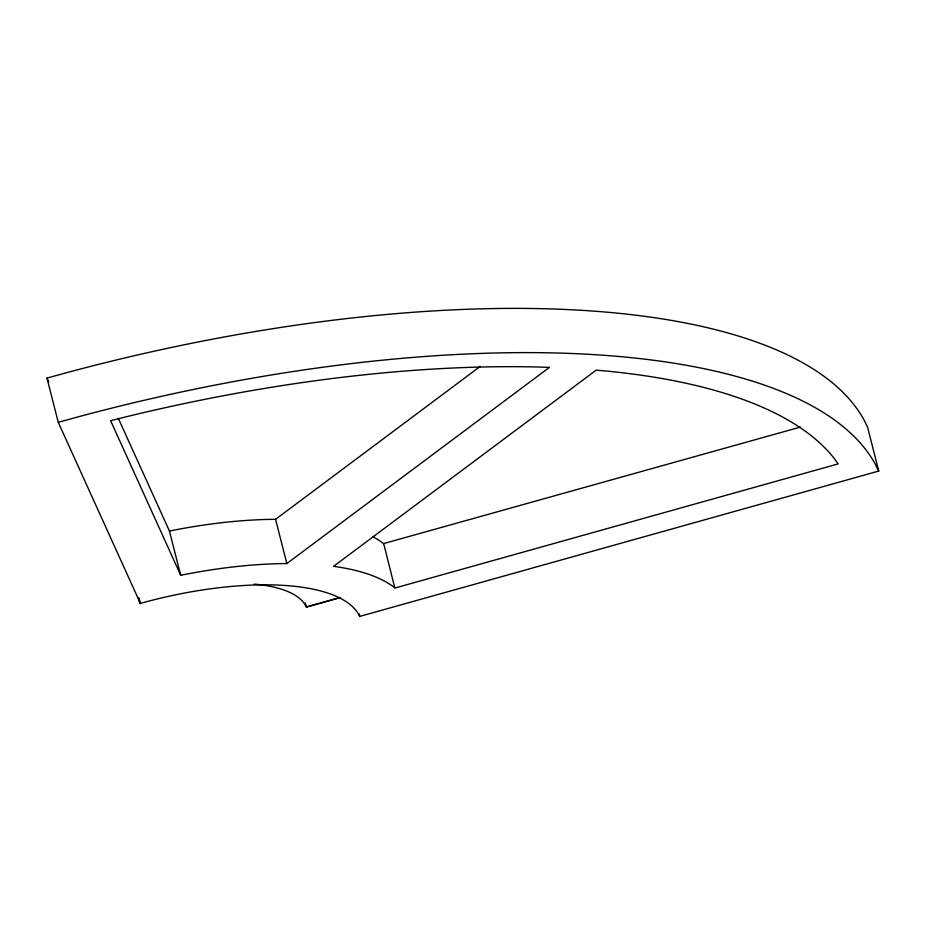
<?xml version="1.0" encoding="UTF-8"?>
<svg xmlns="http://www.w3.org/2000/svg" width="925" height="925" viewBox="0 0 925 925"><rect width="100%" height="100%" fill="white"/><g stroke="black" fill="none" stroke-linecap="round" stroke-linejoin="round"><path stroke-width="1.39" d="M118.342 418.377L169.437 531.043L170.027 530.927A246.998 89.725 -14.3 0 1 274.494 519.318L275.569 519.318L480.306 366.346M286.843 563.556L549.427 367.375L537.564 366.994A704.838 256.028 -14.3 0 0 126.979 416.597L110.607 420.69L180.71 575.292L181.3 575.165A246.998 89.725 -14.3 0 1 285.767 563.556L286.843 563.556L275.569 519.318M372.844 536.685A246.998 89.725 -14.3 0 1 383.517 543.611L800.495 427.049M340.284 597.446L306.302 606.962L305.273 602.938M340.365 597.608L306.383 607.124L306.013 606.349A148 53.766 -14.3 0 0 254.19 584.103M394.998 588.011L838.166 463.899L834.338 458.615A704.838 256.028 -14.3 0 0 607.251 371.133L596.186 370.15L333.601 566.331L334.503 566.458A246.998 89.725 -14.3 0 1 394.802 587.849L383.725 543.773M359.686 616.42L878.75 471.056L867.477 426.818L863.684 419.303A737.514 267.903 -14.3 0 0 68.832 372.093L46.978 378.082L58.263 422.32L140.38 603.401L139.016 598.036M58.263 422.32L80.105 416.331A737.514 267.903 -14.3 0 1 874.957 463.552L878.75 471.056M46.978 378.082L48.759 382.002M359.004 613.737L359.767 616.593L359.27 615.553A197.499 71.745 -14.3 0 0 142.889 602.707L139.906 603.528L138.53 598.163M169.437 531.043L180.71 575.292"/></g></svg>
